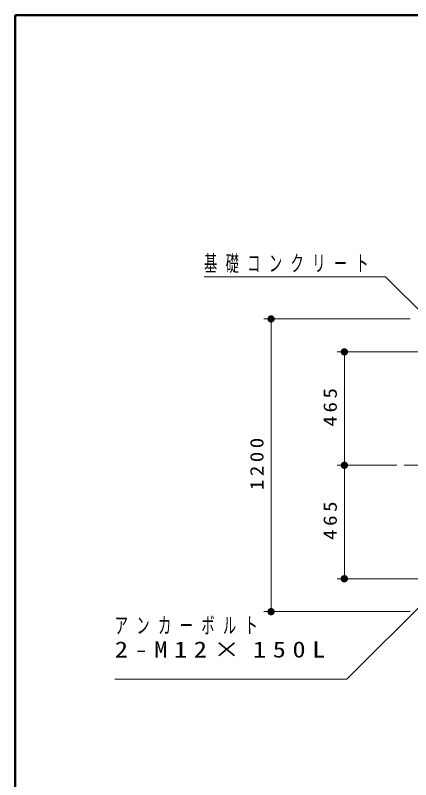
# Model space of a CAD drawing. Units: millimetres on the paper, scale 1:30. Extents: x -365 to 0, y -40 to 257.
# Drawn here: x -365 to -311.1, y 152.5 to 257 of the extents above; entities that cross this region are included whole.
import ezdxf

# ---------------------------------------------------------------- set-up
doc = ezdxf.new("R2010")
doc.units = ezdxf.units.MM
doc.linetypes.add('USER2', pattern=[6, 3, -1, 1, -1])
doc.layers.add('LY_1', color=7, linetype='Continuous', lineweight=13)
doc.styles.add('ＭＳ ゴシック', font='')
doc.styles.get('ＭＳ ゴシック').set_extended_font_data('MS Gothic')

# ---------------------------------------------------------------- blocks, each defined once
blk = doc.blocks.new('filled_dot')
at = {"color": 0, "linetype": 'Continuous', "lineweight": -2, "const_width": 1.25}
blk.add_lwpolyline([(-0.625, 0, 1), (0.625, 0, 1)], format="xyb", close=True, dxfattribs=at)

msp = doc.modelspace()

# ---------------------------------------------------------------- linework, layer by layer
at = {"layer": 'LY_1', "lineweight": 50}
for p, q in [((0, 257), (-365, 257)), ((-365, 257), (-365, 0))]:
    msp.add_line(p, q, dxfattribs=at)
at = {"layer": 'LY_1'}
for p, q in [((-339.245, 221.274), (-314.498, 221.274)), ((-314.498, 221.274), (-308.699, 215.505)), ((-311.101, 215.505), (-331.101, 215.505)), ((-330.101, 175.505), (-330.101, 215.505)), ((-307.934, 211.005), (-321.101, 211.005)), ((-320.101, 195.505), (-320.101, 211.005)), ((-312.934, 195.505), (-321.101, 195.505)), ((-320.101, 180.005), (-320.101, 195.505)), ((-307.934, 180.005), (-321.101, 180.005)), ((-319.787, 166.288), (-306.329, 179.691)), ((-311.101, 175.505), (-331.101, 175.505)), ((-351.42, 166.288), (-319.787, 166.288))]:
    msp.add_line(p, q, dxfattribs=at)
at = {"layer": 'LY_1', "linetype": 'USER2'}
msp.add_line((-311.934, 195.505), (-218.854, 195.505), dxfattribs=at)

# ---------------------------------------------------------------- block references
at = {"layer": 'LY_1', "xscale": 0.4, "yscale": 0.4}
for p, rotation in [((-330.101, 215.505), 270), ((-320.101, 211.005), 270), ((-320.101, 195.505), 270), ((-320.101, 195.505), 90), ((-320.101, 180.005), 90), ((-330.101, 175.505), 90)]:
    msp.add_blockref('filled_dot', p, dxfattribs=dict(at, rotation=rotation))

# ---------------------------------------------------------------- texts
at = {"layer": 'LY_1', "char_height": 2.199, "style": 'ＭＳ ゴシック'}
for s, insert, attachment_point in [('\\T1.64;\\W0.6;基礎コンクリート', (-339.245, 221.774), 7), ('\\T1.64;\\W0.6;アンカーボルト', (-351.42, 174.738), 1), ('\\T1.5;\\W1.2;2-M12×150L', (-351.42, 171.438), 1)]:
    msp.add_mtext(s, dxfattribs=dict(at, insert=insert, attachment_point=attachment_point))
at = {"layer": 'LY_1', "char_height": 1.833, "attachment_point": 8, "rotation": 90, "style": 'ＭＳ ゴシック'}
for s, insert in [('\\T1.33;\\W1.15;465', (-321.101, 203.671)), ('\\T1.33;\\W1.15;1200', (-331.101, 195.926)), ('\\T1.33;\\W1.15;465', (-321.101, 188.171))]:
    msp.add_mtext(s, dxfattribs=dict(at, insert=insert))

doc.saveas('drawing.dxf')
